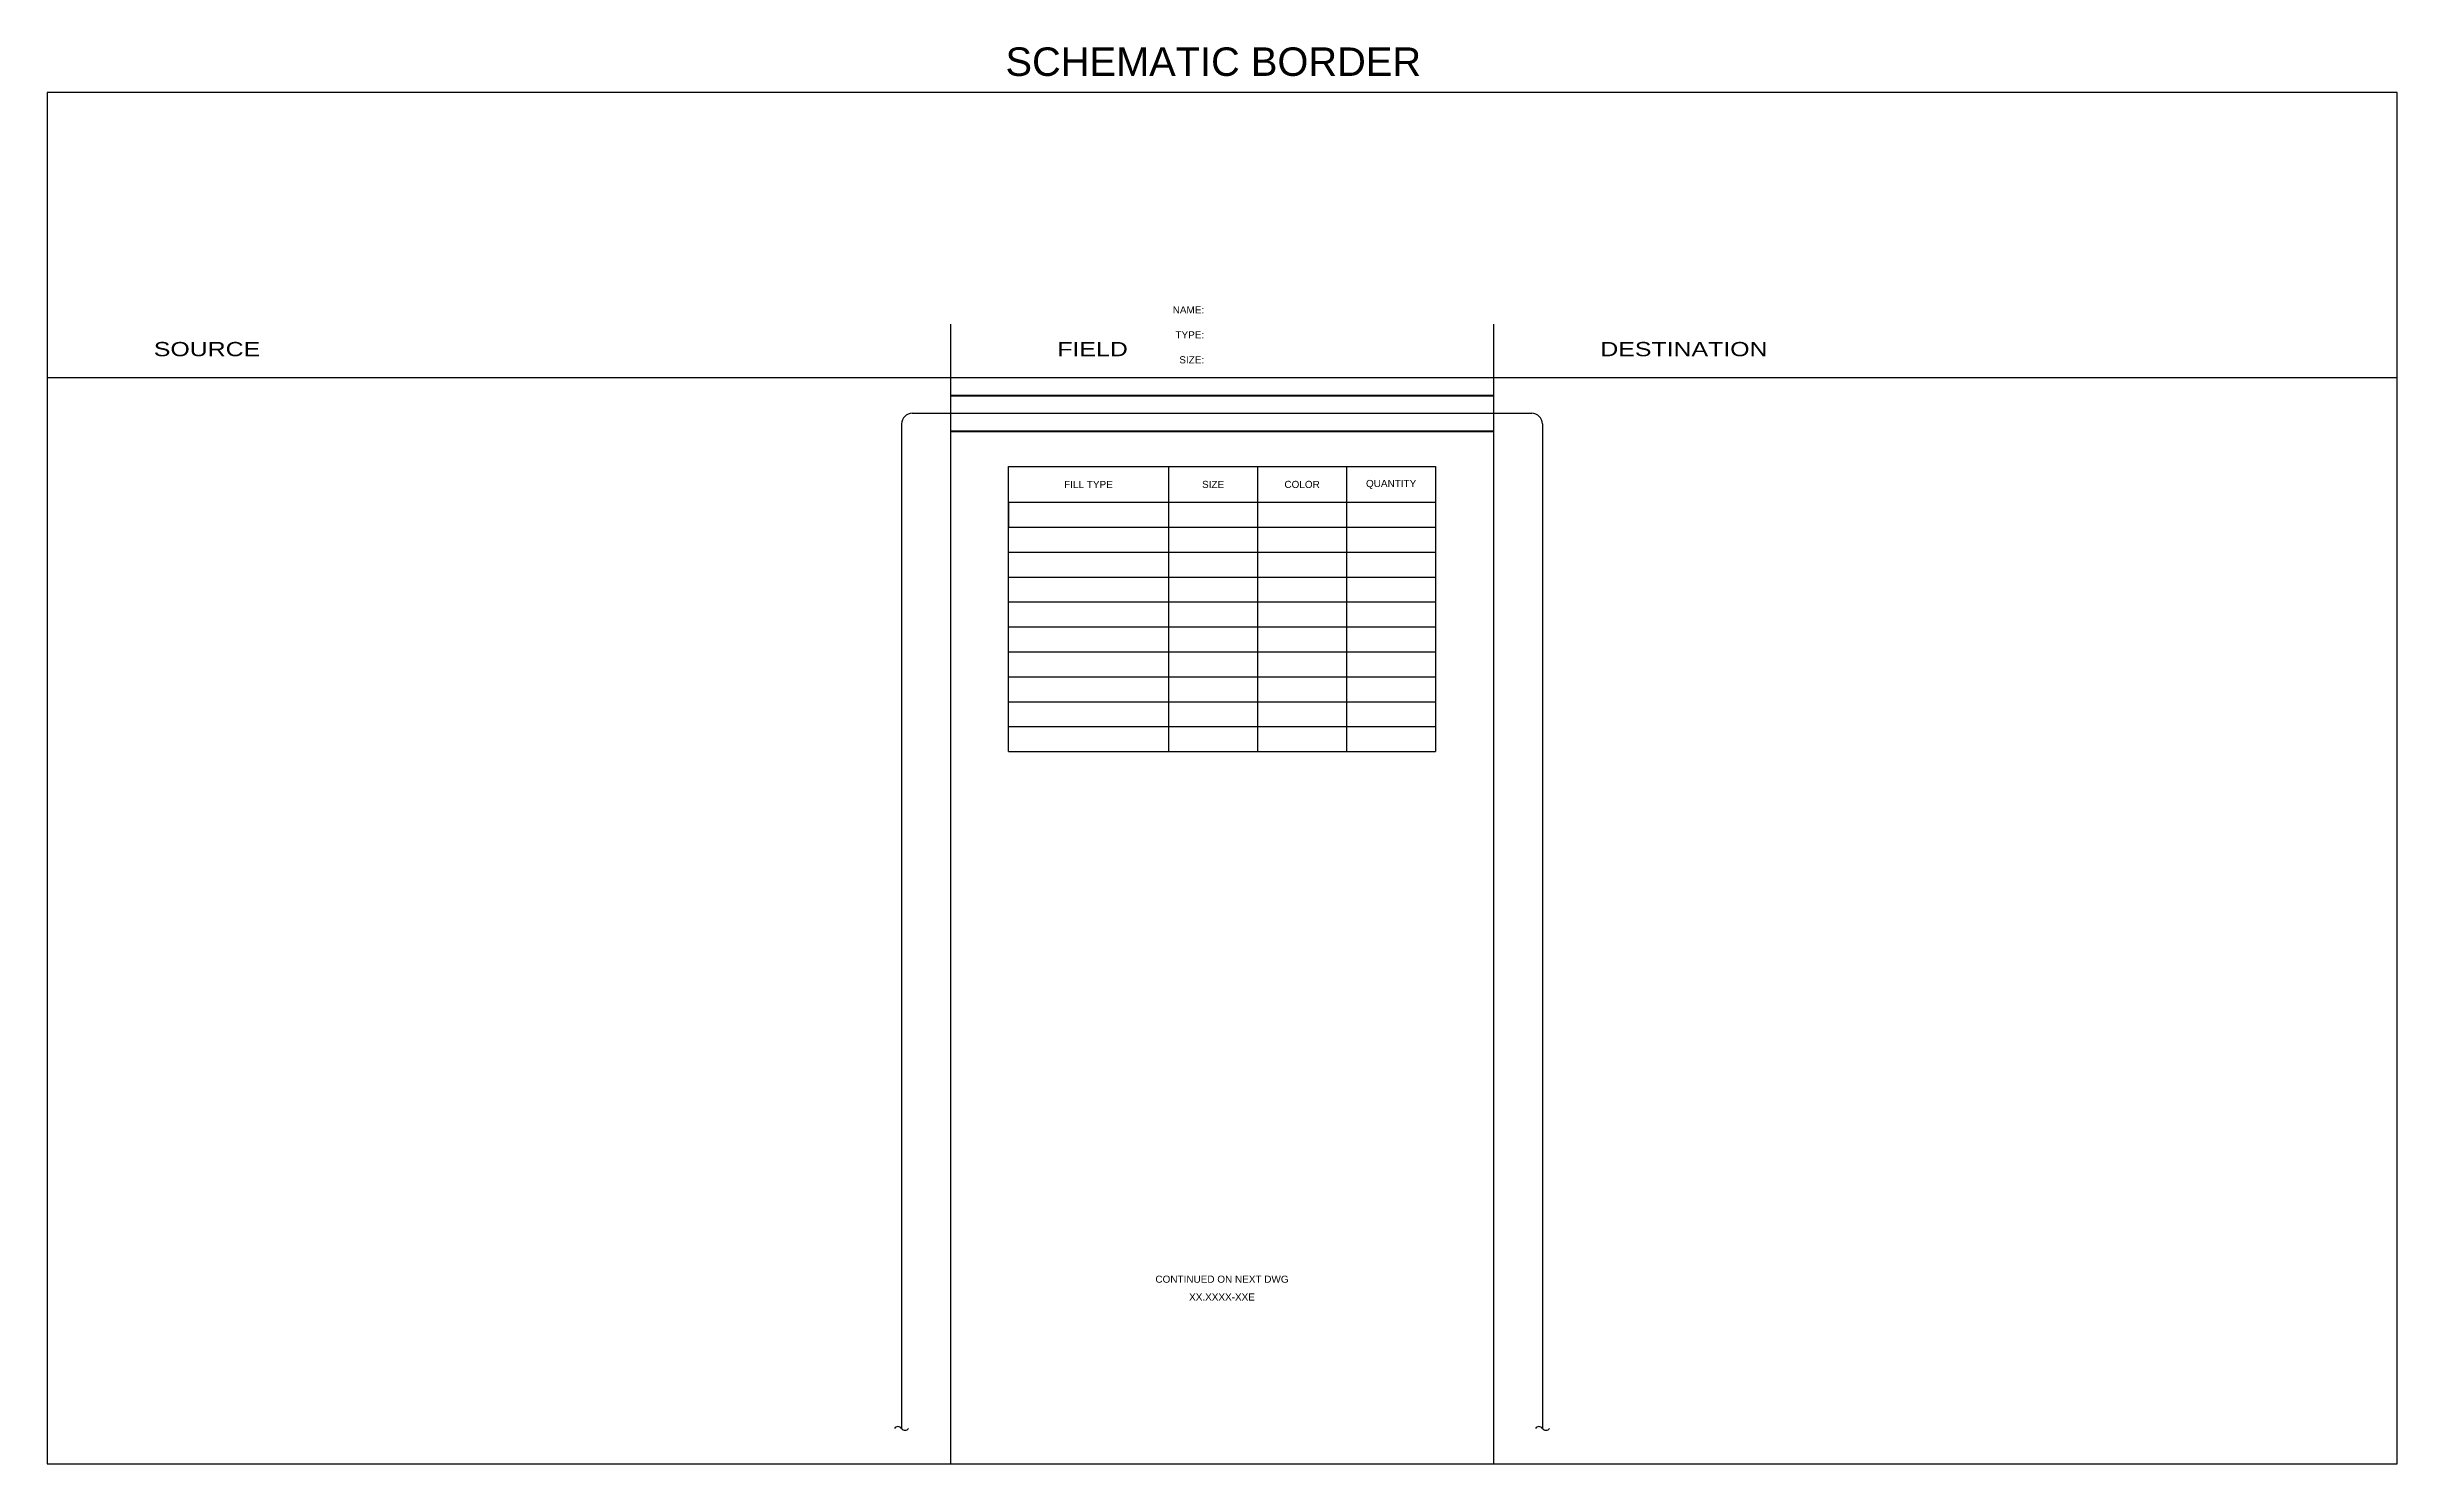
# Model space of a CAD drawing. Header units: inches. Extents: x 0 to 118, y -25 to 20.
# Drawn here: x 0 to 33, y 0 to 19.89 of the extents above; entities that cross this region are included whole.
import ezdxf
from ezdxf.enums import TextEntityAlignment as Align

# ---------------------------------------------------------------- set-up
doc = ezdxf.new("R2010")
doc.units = ezdxf.units.IN
doc.header["$MEASUREMENT"] = 0
doc.layers.add('1_BORDER', color=52, linetype='Continuous', plot=False)
doc.layers.add('CONDUIT', color=7, linetype='Continuous', lineweight=70)
doc.layers.add('WIRES', color=7, linetype='Continuous')
doc.styles.add('INERCONNECT TABLES', font='arial.ttf', dxfattribs={"height": 0.1})
doc.styles.get("Standard").update_dxf_attribs({"font": 'arial.ttf'})

# ---------------------------------------------------------------- blocks, each defined once
blk = doc.blocks.new('*U204')
for p, q in [((12.6875, 16), (12.6875, 0)), ((20.3125, 16), (20.3125, 0)), ((0, 15.25), (33, 15.25)), ((12.15, 14.75), (20.85, 14.75)), ((13.5, 14), (19.5, 14)), ((13.5, 10), (13.5, 14)), ((15.75, 14), (15.75, 10)), ((17, 14), (17, 10)), ((18.25, 14), (18.25, 10)), ((19.5, 14), (19.5, 10)), ((13.5, 13.5), (13.5, 13.15)), ((13.5, 13.5), (19.5, 13.5)), ((13.5, 13.15), (19.5, 13.15)), ((13.5, 12.8), (19.5, 12.8)), ((13.5, 12.45), (19.5, 12.45)), ((13.5, 12.1), (19.5, 12.1)), ((13.5, 11.75), (19.5, 11.75)), ((13.5, 11.4), (19.5, 11.4)), ((13.5, 11.05), (19.5, 11.05)), ((13.5, 10.7), (19.5, 10.7)), ((13.5, 10.35), (19.5, 10.35)), ((13.5, 10), (19.5, 10))]:
    blk.add_line(p, q)
for centre, radius, start, end in [((12.15, 14.6), 0.15, 90, 180), ((20.85, 14.6), 0.15, 0, 90), ((11.95, 0.4625), 0.0625, 36.869898, 143.130102), ((12.05, 0.5375), 0.0625, 216.869898, 323.130102), ((20.95, 0.4625), 0.0625, 36.869898, 143.130102), ((21.05, 0.5375), 0.0625, 216.869898, 323.130102)]:
    blk.add_arc(centre, radius, start, end)
at = {"layer": 'CONDUIT'}
for p, q in [((12.6875, 15), (20.3125, 15)), ((12.6875, 14.5), (20.3125, 14.5))]:
    blk.add_line(p, q, dxfattribs=at)
at = {"layer": 'WIRES'}
for p, q in [((12, 14.6), (12, 0.5)), ((21, 14.6), (21, 0.5))]:
    blk.add_line(p, q, dxfattribs=at)
at = {"style": 'INERCONNECT TABLES'}
for s, p in [('NAME:', (16.25, 16.2)), ('TYPE:', (16.25, 15.85)), ('SIZE:', (16.25, 15.5))]:
    blk.add_text(s, height=0.1, dxfattribs=at).set_placement(p, align=Align.MIDDLE_RIGHT)
at = {"style": 'INERCONNECT TABLES', "width": 1.25}
for s, p in [('SOURCE', (1.5, 15.75)), ('FIELD', (14.1875, 15.75)), ('DESTINATION', (21.8125, 15.75))]:
    blk.add_text(s, height=0.2, dxfattribs=at).set_placement(p, align=Align.TOP_LEFT)
at = {"style": 'INERCONNECT TABLES'}
blk.add_text('CONTINUED ON NEXT DWG', height=0.1, dxfattribs=at).set_placement((16.5, 2.59405), align=Align.MIDDLE_CENTER)
at = {"char_height": 0.1, "attachment_point": 5, "style": 'INERCONNECT TABLES'}
for s, width, heights, insert in [('FILL TYPE', 2.25, [0.5], (14.625, 13.75)), ('SIZE', 1.25, [0], (16.375, 13.75)), ('COLOR', 1.25, [0], (17.625, 13.75)), ('QUANTITY', 1.25, [0], (18.875, 13.75))]:
    blk.add_mtext_dynamic_manual_height_columns(s, width=width, gutter_width=2.8125, heights=heights, dxfattribs=dict(at, insert=insert))
at = {"style": 'INERCONNECT TABLES', "flags": 8}
for tag, p in [('Src_Name01', (6.34375, 16.2)), ('Dst_Name01', (26.65625, 16.2)), ('Src_Name02', (6.34375, 15.85)), ('Dst_Name02', (26.65625, 15.85)), ('Src_Name03', (6.34375, 15.5)), ('Dst_Name03', (26.65625, 15.5)), ('Fill01_Type', (14.625, 13.325)), ('Fill01_Size', (16.375, 13.325)), ('Fill01_Color', (17.625, 13.325)), ('Fill01_Quantity', (18.875, 13.325)), ('Fill02_Type', (14.625, 12.975)), ('Fill02_Size', (16.375, 12.975)), ('Fill02_Color', (17.625, 12.975)), ('Fill02_Quantity', (18.875, 12.975)), ('Fill03_Type', (14.625, 12.625)), ('Fill03_Size', (16.375, 12.625)), ('Fill03_Color', (17.625, 12.625)), ('Fill03_Quantity', (18.875, 12.625)), ('Fill04_Type', (14.625, 12.275)), ('Fill04_Size', (16.375, 12.275)), ('Fill04_Color', (17.625, 12.275)), ('Fill04_Quantity', (18.875, 12.275)), ('Fill05_Type', (14.625, 11.925)), ('Fill05_Size', (16.375, 11.925)), ('Fill05_Color', (17.625, 11.925)), ('Fill05_Quantity', (18.875, 11.925)), ('Fill06_Type', (14.625, 11.575)), ('Fill06_Size', (16.375, 11.575)), ('Fill06_Color', (17.625, 11.575)), ('Fill06_Quantity', (18.875, 11.575)), ('Fill07_Type', (14.625, 11.225)), ('Fill07_Size', (16.375, 11.225)), ('Fill07_Color', (17.625, 11.225)), ('Fill07_Quantity', (18.875, 11.225)), ('Fill08_Type', (14.625, 10.875)), ('Fill08_Size', (16.375, 10.875)), ('Fill08_Color', (17.625, 10.875)), ('Fill08_Quantity', (18.875, 10.875)), ('Fill09_Type', (14.625, 10.525)), ('Fill09_Size', (16.375, 10.525)), ('Fill09_Color', (17.625, 10.525)), ('Fill09_Quantity', (18.875, 10.525)), ('Fill10_Type', (14.625, 10.175)), ('Fill10_Size', (16.375, 10.175)), ('Fill10_Color', (17.625, 10.175)), ('Fill10_Quantity', (18.875, 10.175))]:
    blk.add_attdef(tag, text='', height=0.1, dxfattribs=at).set_placement(p, align=Align.MIDDLE_CENTER)
for tag, p in [('Cdt_Name', (16.4, 16.2)), ('Cdt_Type', (16.4, 15.85)), ('Cdt_Size', (16.4, 15.5))]:
    blk.add_attdef(tag, text='', height=0.1, dxfattribs=at).set_placement(p, align=Align.MIDDLE_LEFT)
at = {"style": 'INERCONNECT TABLES'}
blk.add_attdef('CONT_Next_DWG', text='', height=0.1, dxfattribs=at).set_placement((16.5, 2.34405), align=Align.MIDDLE_CENTER)

msp = doc.modelspace()

# ---------------------------------------------------------------- linework, layer by layer
at = {"layer": '1_BORDER'}
msp.add_lwpolyline([(0, 0), (33, 0), (33, 19.25), (0, 19.25)], close=True, dxfattribs=at)

# ---------------------------------------------------------------- block references
msp.add_blockref('*U204', (0, 0)).add_auto_attribs({'CONT_Next_DWG': 'XX.XXXX-XXE'})

# ---------------------------------------------------------------- texts
msp.add_text('SCHEMATIC BORDER', height=0.4, dxfattribs=at).set_placement((16.378, 19.685), align=Align.MIDDLE)

doc.saveas('drawing.dxf')
